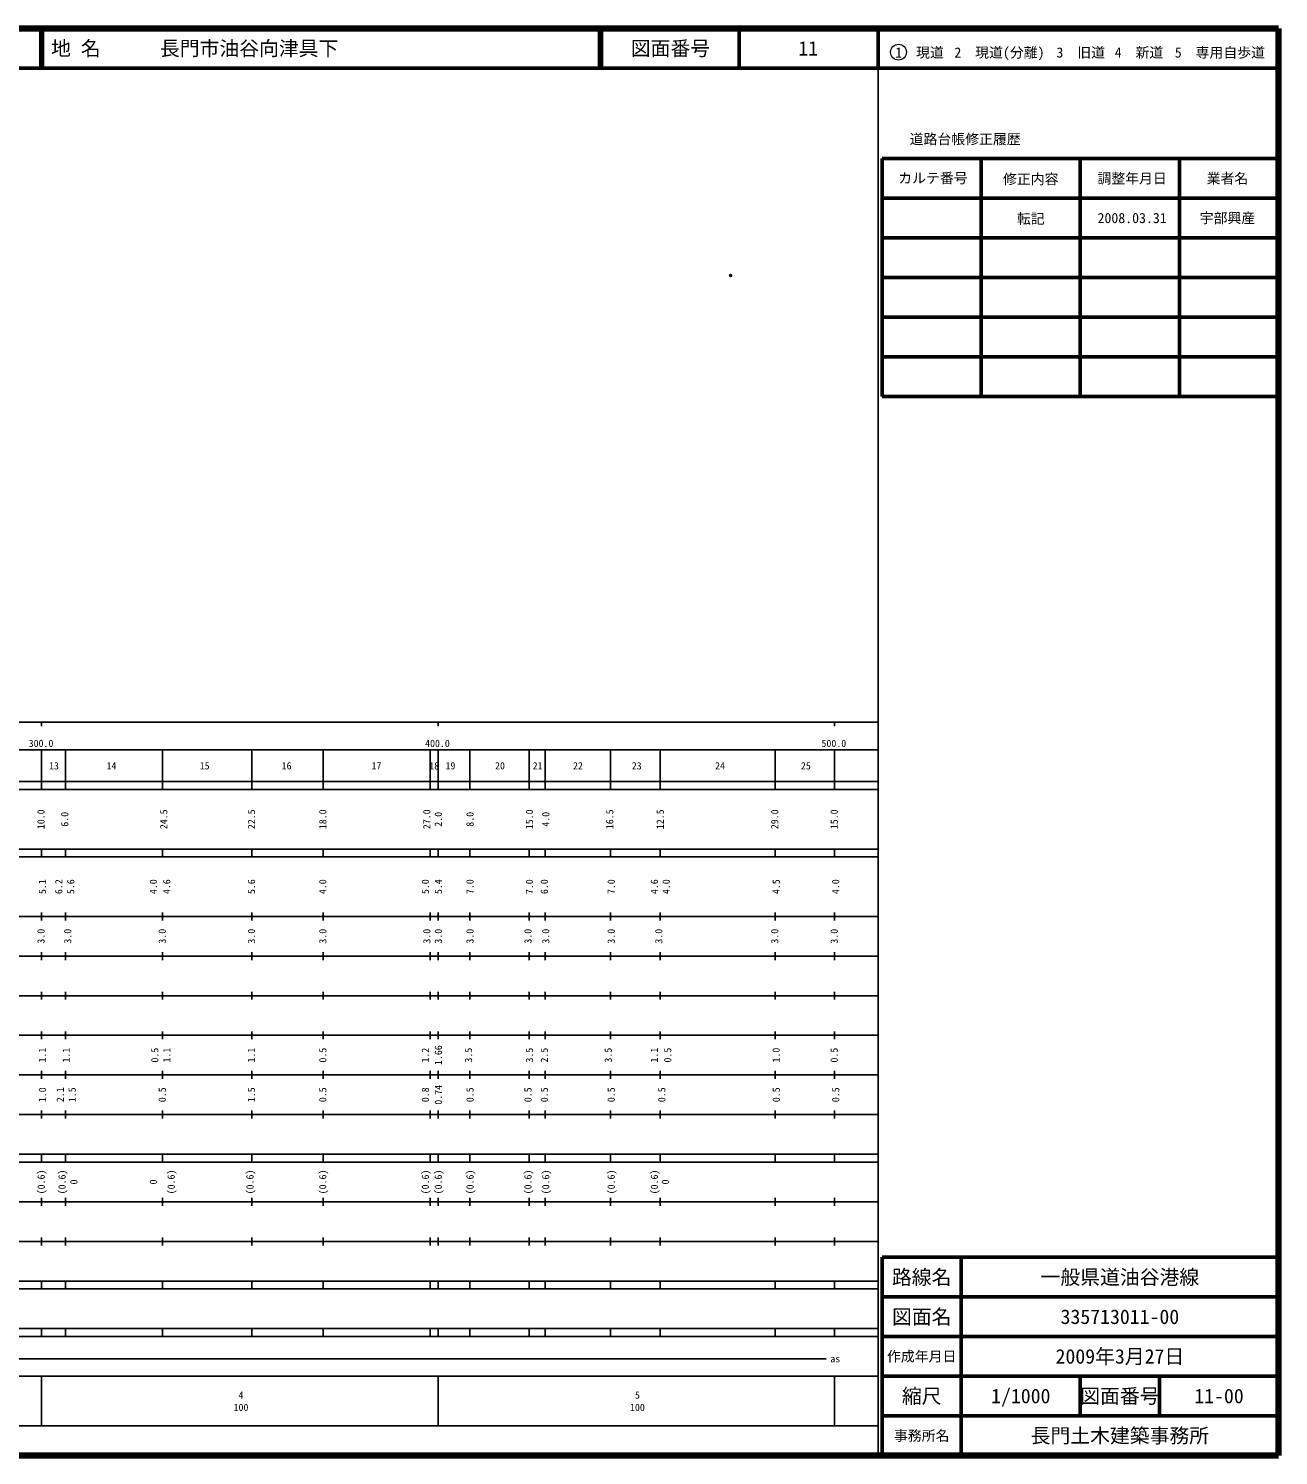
# Model space of a CAD drawing. Units: millimetres on the paper. Extents: x 40 to 680, y 20 to 380.
# Drawn here: x 364.7 to 680, y 20 to 380 of the extents above; entities that cross this region are included whole.
import ezdxf
from ezdxf.enums import TextEntityAlignment as Align

# ---------------------------------------------------------------- set-up
doc = ezdxf.new("R2010")
doc.units = ezdxf.units.MM
doc.header["$PDMODE"] = 32
doc.header["$PDSIZE"] = 0.5
doc.layers.add('M-OTRS', color=6, linetype='Continuous')
for name, color, linetype, lineweight in [('M-TTL', 2, 'Continuous', 140), ('M-TTL-BAND', 7, 'Continuous', 25), ('M-TTL-FRAM', 2, 'Continuous', 50), ('M-TTL-LINE', 7, 'Continuous', 50), ('M-TTL-TXT', 7, 'Continuous', 13)]:
    doc.layers.add(name, color=color, linetype=linetype, lineweight=lineweight)
doc.styles.add('ＭＳ ゴシック', font='')
doc.styles.get('ＭＳ ゴシック').set_extended_font_data('MS Gothic')

msp = doc.modelspace()

# ---------------------------------------------------------------- linework, layer by layer
at = {"layer": 'M-OTRS'}
msp.add_point((541.809, 317.723), dxfattribs=at)
at = {"layer": 'M-TTL'}
for p, q in [((680, 380), (40, 380)), ((680, 20), (680, 380)), ((40, 20), (680, 20))]:
    msp.add_line(p, q, dxfattribs=at)
at = {"layer": 'M-TTL-BAND'}
for p, q in [((579, 20), (579, 370)), ((40, 205), (579, 205)), ((368, 205), (368, 204)), ((468, 205), (468, 204)), ((568, 205), (568, 204)), ((68, 198), (579, 198)), ((368, 198), (368, 188)), ((374, 198), (374, 188)), ((398.5, 198), (398.5, 188)), ((421, 198), (421, 188)), ((439, 198), (439, 188)), ((466, 198), (466, 188)), ((468, 198), (468, 188)), ((476, 198), (476, 188)), ((491, 198), (491, 188)), ((495, 198), (495, 188)), ((511.5, 198), (511.5, 188)), ((524, 198), (524, 188)), ((553, 198), (553, 188)), ((568, 198), (568, 188)), ((40, 190), (579, 190)), ((40, 188), (579, 188)), ((40, 173), (579, 173)), ((368, 173), (368, 171)), ((374, 173), (374, 171)), ((398.5, 173), (398.5, 171)), ((421, 173), (421, 171)), ((439, 173), (439, 171)), ((466, 173), (466, 171)), ((468, 171), (468, 173)), ((476, 173), (476, 171)), ((491, 173), (491, 171)), ((495, 173), (495, 171)), ((511.5, 173), (511.5, 171)), ((524, 173), (524, 171)), ((553, 173), (553, 171)), ((568, 171), (568, 173)), ((40, 171), (579, 171)), ((40, 156), (579, 156)), ((368, 157), (368, 155)), ((374, 157), (374, 155)), ((398.5, 157), (398.5, 155)), ((421, 157), (421, 155)), ((439, 157), (439, 155)), ((466, 157), (466, 155)), ((468, 155), (468, 157)), ((476, 157), (476, 155)), ((491, 157), (491, 155)), ((495, 157), (495, 155)), ((511.5, 157), (511.5, 155)), ((524, 157), (524, 155)), ((553, 157), (553, 155)), ((568, 155), (568, 157)), ((46, 146), (579, 146)), ((368, 147), (368, 145)), ((374, 147), (374, 145)), ((398.5, 147), (398.5, 145)), ((421, 147), (421, 145)), ((439, 147), (439, 145)), ((466, 147), (466, 145)), ((468, 145), (468, 147)), ((476, 147), (476, 145)), ((491, 147), (491, 145)), ((495, 147), (495, 145)), ((511.5, 147), (511.5, 145)), ((524, 147), (524, 145)), ((553, 147), (553, 145)), ((568, 145), (568, 147)), ((368, 137), (368, 135)), ((374, 137), (374, 135)), ((398.5, 137), (398.5, 135)), ((421, 137), (421, 135)), ((439, 137), (439, 135)), ((466, 137), (466, 135)), ((468, 135), (468, 137)), ((476, 137), (476, 135)), ((491, 137), (491, 135)), ((495, 137), (495, 135)), ((511.5, 137), (511.5, 135)), ((524, 137), (524, 135)), ((553, 137), (553, 135)), ((568, 135), (568, 137)), ((52, 136), (579, 136)), ((46, 126), (579, 126)), ((368, 127), (368, 125)), ((374, 127), (374, 125)), ((398.5, 127), (398.5, 125)), ((421, 127), (421, 125)), ((439, 127), (439, 125)), ((466, 127), (466, 125)), ((468, 125), (468, 127)), ((476, 127), (476, 125)), ((491, 127), (491, 125)), ((495, 127), (495, 125)), ((511.5, 127), (511.5, 125)), ((524, 127), (524, 125)), ((553, 127), (553, 125)), ((568, 125), (568, 127)), ((52, 116), (579, 116)), ((368, 117), (368, 115)), ((374, 117), (374, 115)), ((398.5, 117), (398.5, 115)), ((421, 117), (421, 115)), ((439, 117), (439, 115)), ((466, 117), (466, 115)), ((468, 115), (468, 117)), ((476, 117), (476, 115)), ((491, 117), (491, 115)), ((495, 117), (495, 115)), ((511.5, 117), (511.5, 115)), ((524, 117), (524, 115)), ((553, 117), (553, 115)), ((568, 115), (568, 117)), ((46, 106), (579, 106)), ((368, 107), (368, 105)), ((374, 107), (374, 105)), ((398.5, 107), (398.5, 105)), ((421, 107), (421, 105)), ((439, 107), (439, 105)), ((466, 107), (466, 105)), ((468, 105), (468, 107)), ((476, 107), (476, 105)), ((491, 107), (491, 105)), ((495, 107), (495, 105)), ((511.5, 107), (511.5, 105)), ((524, 107), (524, 105)), ((553, 107), (553, 105)), ((568, 105), (568, 107)), ((40, 96), (579, 96)), ((40, 94), (579, 94)), ((368, 96), (368, 94)), ((374, 96), (374, 94)), ((398.5, 96), (398.5, 94)), ((421, 96), (421, 94)), ((439, 96), (439, 94)), ((466, 96), (466, 94)), ((468, 94), (468, 96)), ((476, 96), (476, 94)), ((491, 96), (491, 94)), ((495, 96), (495, 94)), ((511.5, 96), (511.5, 94)), ((524, 96), (524, 94)), ((553, 96), (553, 94)), ((568, 94), (568, 96)), ((49, 84), (579, 84)), ((368, 85), (368, 83)), ((374, 85), (374, 83)), ((398.5, 85), (398.5, 83)), ((421, 85), (421, 83)), ((439, 85), (439, 83)), ((466, 85), (466, 83)), ((468, 83), (468, 85)), ((476, 85), (476, 83)), ((491, 85), (491, 83)), ((495, 85), (495, 83)), ((511.5, 85), (511.5, 83)), ((524, 85), (524, 83)), ((553, 85), (553, 83)), ((568, 83), (568, 85)), ((40, 74), (579, 74)), ((368, 75), (368, 73)), ((374, 75), (374, 73)), ((398.5, 75), (398.5, 73)), ((421, 75), (421, 73)), ((439, 75), (439, 73)), ((466, 75), (466, 73)), ((468, 73), (468, 75)), ((476, 75), (476, 73)), ((491, 75), (491, 73)), ((495, 75), (495, 73)), ((511.5, 75), (511.5, 73)), ((524, 75), (524, 73)), ((553, 75), (553, 73)), ((568, 73), (568, 75)), ((40, 64), (579, 64)), ((40, 62), (579, 62)), ((368, 64), (368, 62)), ((374, 64), (374, 62)), ((398.5, 64), (398.5, 62)), ((421, 64), (421, 62)), ((439, 64), (439, 62)), ((466, 64), (466, 62)), ((468, 62), (468, 64)), ((476, 64), (476, 62)), ((491, 64), (491, 62)), ((495, 64), (495, 62)), ((511.5, 64), (511.5, 62)), ((524, 64), (524, 62)), ((553, 64), (553, 62)), ((568, 62), (568, 64)), ((40, 52), (579, 52)), ((368, 52), (368, 50)), ((374, 52), (374, 50)), ((398.5, 52), (398.5, 50)), ((421, 52), (421, 50)), ((439, 52), (439, 50)), ((466, 52), (466, 50)), ((468, 50), (468, 52)), ((476, 52), (476, 50)), ((491, 52), (491, 50)), ((495, 52), (495, 50)), ((511.5, 52), (511.5, 50)), ((524, 52), (524, 50)), ((553, 52), (553, 50)), ((568, 50), (568, 52)), ((40, 50), (579, 50)), ((70.805, 44.406), (565.903, 44.406)), ((40, 40), (579, 40)), ((368, 40), (368, 27.5)), ((468, 40), (468, 27.5)), ((568, 40), (568, 27.5)), ((68, 27.5), (579, 27.5))]:
    msp.add_line(p, q, dxfattribs=at)
at = {"layer": 'M-TTL-FRAM'}
for p, q in [((580, 347.197), (580, 287.197)), ((580, 347.197), (680, 347.197)), ((580, 287.197), (680, 287.197)), ((680, 70), (580, 70)), ((580, 70), (580, 20))]:
    msp.add_line(p, q, dxfattribs=at)
at = {"layer": 'M-TTL-LINE'}
for p, q in [((367.75, 380), (367.75, 370)), ((368.25, 380), (368.25, 370)), ((508.747, 380), (508.747, 370)), ((509.247, 380), (509.247, 370)), ((543.997, 380), (543.997, 370)), ((579, 380), (579, 370)), ((40, 370), (680, 370)), ((605, 347.197), (605, 287.197)), ((630, 347.197), (630, 287.197)), ((655, 347.197), (655, 287.197)), ((580, 337.197), (680, 337.197)), ((580, 327.197), (680, 327.197)), ((580, 317.197), (680, 317.197)), ((580, 307.197), (680, 307.197)), ((580, 297.197), (680, 297.197)), ((600, 70), (600, 20)), ((680, 60), (580, 60)), ((680, 50), (580, 50)), ((680, 40), (580, 40)), ((630, 40), (630, 30)), ((650, 40), (650, 30)), ((680, 30), (580, 30))]:
    msp.add_line(p, q, dxfattribs=at)
at = {"layer": 'M-TTL-TXT'}
msp.add_circle((584.147, 374.034), 2, dxfattribs=at)

# ---------------------------------------------------------------- texts
at = {"layer": 'M-TTL-BAND', "style": 'ＭＳ ゴシック'}
for s, p in [('300.0', (367.844, 198.195)), ('400.0', (467.844, 198.195)), ('500.0', (567.844, 198.195))]:
    msp.add_text(s, height=1.833, dxfattribs=at).set_placement(p, align=Align.BOTTOM_CENTER)
for s, p in [('13', (371.115, 194)), ('14', (385.616, 194)), ('15', (409.116, 194)), ('16', (429.784, 194)), ('17', (452.451, 194)), ('18', (467.022, 194)), ('19', (471.119, 194)), ('20', (483.619, 194)), ('21', (493.119, 194)), ('22', (503.286, 194)), ('23', (518.12, 194)), ('24', (539.121, 194)), ('25', (560.789, 194)), ('as', (568.201, 44.406)), ('4', (418.288, 35.238)), ('5', (518.288, 35.238)), ('100', (418.288, 32.131)), ('100', (518.288, 32.131))]:
    msp.add_text(s, height=1.833, dxfattribs=at).set_placement(p, align=Align.MIDDLE_CENTER)
for s, p in [('10.0', (367.813, 180.5)), ('6.0', (373.813, 180.5)), ('24.5', (398.785, 180.5)), ('22.5', (420.91, 180.5)), ('18.0', (438.911, 180.5)), ('27.0', (465.153, 180.5)), ('2.0', (468.053, 180.5)), ('8.0', (476.037, 180.5)), ('15.0', (491.038, 180.5)), ('4.0', (495.163, 180.5)), ('16.5', (511.289, 180.5)), ('12.5', (524.039, 180.5)), ('29.0', (552.915, 180.5)), ('15.0', (567.916, 180.5)), ('5.1', (368.188, 163.5)), ('6.2', (372.313, 163.5)), ('5.6', (375.313, 163.5)), ('4.0', (396.159, 163.5)), ('4.6', (399.535, 163.5)), ('5.6', (420.91, 163.5)), ('4.0', (438.911, 163.5)), ('5.0', (464.778, 163.5)), ('5.4', (468.052, 163.5)), ('7.0', (476.037, 163.5)), ('7.0', (491.038, 163.5)), ('6.0', (494.788, 163.5)), ('7.0', (511.664, 163.5)), ('4.6', (522.539, 163.5)), ('4.0', (525.539, 163.5)), ('4.5', (553.29, 163.5)), ('4.0', (568.291, 163.5)), ('3.0', (367.813, 151)), ('3.0', (374.563, 151)), ('3.0', (398.41, 151)), ('3.0', (420.91, 151)), ('3.0', (438.911, 151)), ('3.0', (465.153, 151)), ('3.0', (468.052, 151)), ('3.0', (476.037, 151)), ('3.0', (490.663, 151)), ('3.0', (495.163, 151)), ('3.0', (511.664, 151)), ('3.0', (523.664, 151)), ('3.0', (552.915, 151)), ('3.0', (567.916, 151)), ('1.1', (368.188, 121)), ('1.1', (374.188, 121)), ('0.5', (396.534, 121)), ('1.1', (399.535, 121)), ('1.1', (420.91, 121)), ('0.5', (438.911, 121)), ('1.2', (464.778, 121)), ('1.66', (468.052, 121)), ('3.5', (475.662, 121)), ('3.5', (491.038, 121)), ('2.5', (494.788, 121)), ('3.5', (510.914, 121)), ('1.1', (522.539, 121)), ('0.5', (525.914, 121)), ('1.0', (553.29, 121)), ('0.5', (567.916, 121)), ('1.0', (368.188, 111)), ('2.1', (372.688, 111)), ('1.5', (375.688, 111)), ('0.5', (398.41, 111)), ('1.5', (420.91, 111)), ('0.5', (438.911, 111)), ('0.8', (464.778, 111)), ('0.74', (468.052, 111)), ('0.5', (476.037, 111)), ('0.5', (490.663, 111)), ('0.5', (494.788, 111)), ('0.5', (511.664, 111)), ('0.5', (524.414, 111)), ('0.5', (553.29, 111)), ('0.5', (568.291, 111)), ('(0.6)', (367.875, 89)), ('(0.6)', (373.126, 89)), ('(0.6)', (400.66, 89)), ('(0.6)', (420.535, 89)), ('(0.6)', (438.911, 89)), ('(0.6)', (464.778, 89)), ('(0.6)', (468.037, 89)), ('(0.6)', (476.037, 89)), ('(0.6)', (490.663, 89)), ('(0.6)', (495.163, 89)), ('(0.6)', (511.664, 89)), ('(0.6)', (522.539, 89)), ('0', (376.126, 89)), ('0', (396.159, 89)), ('0', (525.325, 89))]:
    msp.add_text(s, height=1.833, rotation=90, dxfattribs=at).set_placement(p, align=Align.MIDDLE_CENTER)
at = {"layer": 'M-TTL-TXT', "style": 'ＭＳ ゴシック'}
msp.add_text('地 名      長門市油谷向津具下', height=3.666, dxfattribs=at).set_placement((370.38, 375), align=Align.MIDDLE_LEFT)
for s, height, p in [('図面番号', 3.666, (526.622, 375)), ('11', 3.666, (561.372, 375)), ('1\u3000現道', 2.566, (589.448, 373.958)), ('2\u3000現道(分離)', 2.566, (609.619, 373.958)), ('3\u3000旧道', 2.566, (630.121, 373.958)), ('4\u3000新道', 2.566, (644.824, 373.958)), ('5\u3000専用自歩道', 2.566, (665.228, 373.958)), ('道路台帳修正履歴', 2.566, (600.968, 352.113)), ('カルテ番号', 2.566, (592.839, 342.277)), ('修正内容', 2.566, (617.509, 342.023)), ('調整年月日', 2.566, (643.089, 342.197)), ('業者名', 2.566, (667.134, 342.197)), ('転記', 2.566, (617.509, 332.023)), ('2008.03.31', 2.566, (643.089, 332.197)), ('宇部興産', 2.566, (667.134, 332.197)), ('路線名', 3.666, (590, 65)), ('一般県道油谷港線', 3.666, (640, 65)), ('図面名', 3.666, (590, 55)), ('335713011-00', 3.666, (640, 55)), ('2009年3月27日', 3.666, (640, 45)), ('作成年月日', 2.566, (590, 45)), ('縮尺', 3.666, (590, 35)), ('1/1000', 3.666, (615, 35)), ('図面番号', 3.666, (640, 35)), ('11-00', 3.666, (665, 35)), ('事務所名', 2.566, (590, 25)), ('長門土木建築事務所', 3.666, (640, 25))]:
    msp.add_text(s, height=height, dxfattribs=at).set_placement(p, align=Align.MIDDLE_CENTER)

doc.saveas('drawing.dxf')
